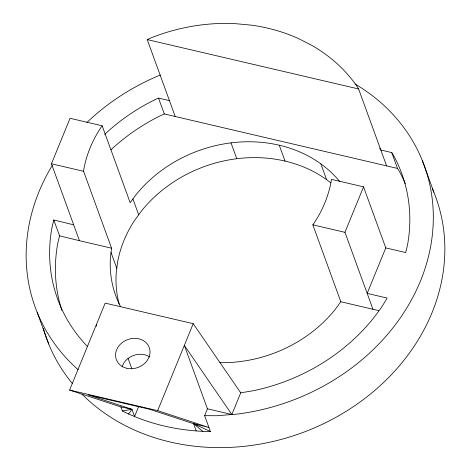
<?xml version="1.0" encoding="UTF-8"?>
<svg xmlns="http://www.w3.org/2000/svg" width="471" height="471" viewBox="0 0 471 471"><rect width="100%" height="100%" fill="white"/><g stroke="black" fill="none" stroke-linecap="round" stroke-linejoin="round"><path stroke-width="0.71" d="M96.267 326.273L96.302 324.807M111.574 248.199L83.579 171.279L83.826 169.295A127.4 108.042 -20 0 1 100.906 127.541L102.178 125.798L70.061 118.292L51.463 163.778L79.458 240.699L111.574 248.199L110.455 257.06A127.4 108.042 -20 0 0 120.541 306.645M73.682 224.838L53.782 219.975L51.94 227.723A183.137 155.306 -20 0 0 87.512 346.544M53.782 219.975L59.552 235.836L57.715 243.584A183.137 155.306 -20 0 0 61.901 310.489M122.077 366.933C125.315 356.029 140.17 350.636 149.643 356.947M138.721 406.332L134.576 416.47L131.974 409.317L120.888 406.932L69.608 390.07L105.168 303.118L193.216 323.683L240.728 392.826L231.856 414.521L207.434 408.816L184.344 345.378L231.856 414.521M69.608 390.07L157.655 410.641L193.216 323.683M120.888 406.932L122.36 410.965C149.531 424.595 180.075 431.236 210.402 431.53L204.632 415.669L207.434 408.816M372.944 309.253L344.949 232.333L363.547 186.852L331.431 179.345L331.178 181.329A127.4 108.042 -20 0 1 314.104 223.089L312.832 224.832L340.827 301.752L335.134 309.541A127.4 108.042 -20 0 1 219.774 362.688M363.547 186.852L385.773 247.911L367.168 293.392L387.121 298.055L382.964 305.049A183.137 155.306 -20 0 1 253.792 390.636L240.728 392.826M128.53 414.109L131.974 409.317L88.218 394.933L149.855 409.328L197.779 425.083M175.218 116.508L147.223 39.588L151.621 37.639A175.171 148.553 -20 0 1 218.232 23.55L235.035 23.632L251.573 25.169A175.171 148.553 -20 0 1 298.019 38.345L311.949 45.44A175.171 148.553 -20 0 1 356.423 85.481L358.602 88.966L386.597 165.886M169.442 100.653L158.533 98.103L154.888 99.717A183.137 155.306 -20 0 0 104.603 134.465M405.307 183.767A183.137 155.306 -20 0 0 399.314 171.32L397.512 168.435L164.302 113.958L160.658 115.578A183.137 155.306 -20 0 0 110.909 149.825M122.36 410.965L131.974 409.317M204.632 415.669L217.043 415.728L237.025 414.097A207.022 175.565 -20 0 0 423.388 273.38A207.022 175.565 -20 0 0 355.057 83.991M147.223 39.588L358.602 88.966M385.773 247.911L405.725 252.568L407.515 245.02A183.137 155.306 -20 0 0 393.544 155.465L391.737 152.575L380.827 150.025L379.738 148.283M51.463 163.778L83.579 171.279M312.832 224.832L344.949 232.333M340.827 301.752L378.643 310.583M59.552 235.836L79.458 240.699M157.655 410.641L208.936 427.497L193.605 423.712L196.207 430.865M210.402 431.53L193.605 423.712L202.96 431.495M422.31 160.493L433.856 192.209M391.737 152.575L397.512 168.435M320.863 163.855L326.633 179.71M279.268 145.209L285.037 161.07M231.008 142.866L236.783 158.721M158.533 98.103L164.302 113.958M132.916 198.962L138.692 214.817M102.178 125.798L130.173 202.718L135.866 194.923A127.4 108.042 -20 0 1 339.909 181.771M111.032 252.468L116.808 268.329M128.1 358.478L131.839 368.758M37.144 312.255L48.69 343.977M119.163 304.066A127.4 108.042 -20 0 1 116.231 272.921L117.597 262.076A127.4 108.042 -20 0 1 134.671 220.316L141.636 210.784A127.4 108.042 -20 0 1 330.742 182.842M432.178 188.241A207.022 175.565 -20 0 1 341.275 414.262A207.022 175.565 -20 0 1 81.948 394.103M72.346 383.5A207.022 175.565 -20 0 1 43.338 328.352M78.139 369.688A207.022 175.565 -20 0 1 52.21 165.527M86.894 122.489A207.022 175.565 -20 0 1 160.323 75.024M126.764 368.251A17.515 14.854 -20 0 0 149.772 349.441A17.515 14.854 -20 0 0 121.812 342.912A17.515 14.854 -20 0 0 126.764 368.251"/></g></svg>
